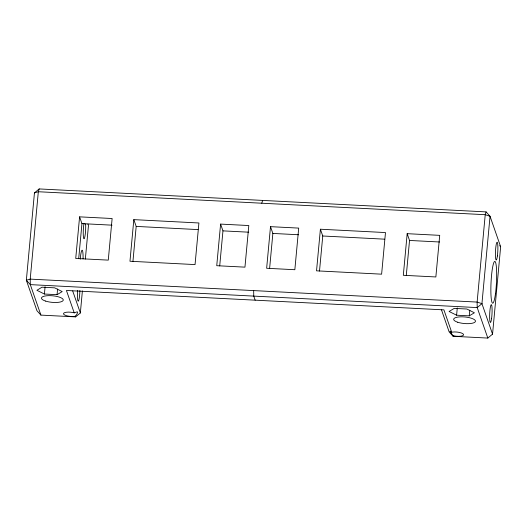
<?xml version="1.0" encoding="UTF-8"?>
<svg xmlns="http://www.w3.org/2000/svg" width="527" height="527" viewBox="0 0 527 527"><rect width="100%" height="100%" fill="white"/><g stroke="black" fill="none" stroke-linecap="round" stroke-linejoin="round"><path stroke-width="0.79" d="M441.488 309.883L449.156 331.905L453.108 336.285L487.818 338.07L492.547 334.131L500.65 246.755L490.044 216.274L486.085 211.894L39.182 188.929L34.453 192.869L26.35 280.245L36.956 310.726L40.915 315.106L75.624 316.892L80.348 312.952L82.396 290.904M44.413 294.033L36.897 290.291L42.028 287.195L54.676 287.841L62.193 291.589L57.061 294.685L44.413 294.033L45.085 286.754M57.061 294.685L57.588 289.02M79.59 216.847L75.73 258.461L108.272 260.127L112.132 218.521L79.59 216.847L81.948 223.626L78.694 258.704M85.348 259.06L88.457 225.576L87.923 224.061M133.825 219.634L129.965 261.247L195.049 264.587L198.91 222.98L133.825 219.634L136.183 226.412L132.929 261.491M220.602 224.094L216.742 265.7L244.95 267.149L248.81 225.543L220.602 224.094L222.961 230.866L219.706 265.951M270.503 226.656L266.642 268.269L294.843 269.719L298.704 228.105L270.503 226.656L272.861 233.435L269.607 268.513M320.396 229.219L316.536 270.832L381.62 274.172L385.481 232.565L320.396 229.219L322.755 235.997L319.5 271.076M407.173 233.678L403.32 275.292L435.855 276.958L439.716 235.352L407.173 233.678L409.532 240.457L406.277 275.535M456.606 315.212L449.09 311.47L454.228 308.374L466.876 309.02L474.392 312.768L469.254 315.864L456.606 315.212L457.284 307.933M469.254 315.864L469.781 310.199M39.182 188.929L38.326 191.736L30.217 279.112L30.302 284.626L40.915 315.106M261.774 203.218L262.637 200.412M486.085 211.894L485.229 214.7L477.126 302.076L477.212 307.59L487.818 338.07M75.381 316.193L76.995 314.085L77.634 312.162L77.179 311.813L74.215 312.854L73.279 312.603A7.009 2.108 5.3 0 0 63.517 313.94A7.009 2.108 5.3 0 0 74.584 316.352L75.381 316.193L75.624 316.892M34.453 192.869L38.326 191.736L485.229 214.7L490.044 216.274L481.935 303.651L492.547 334.131M451.705 332.247L452.495 332.082A7.009 2.108 5.3 0 1 463.562 334.493A7.009 2.108 5.3 0 1 453.806 335.837L452.864 335.587L449.913 331.285L450.381 331.14L451.705 332.247L443.912 309.869L66.428 290.476L74.215 312.854M81.948 223.626L112.047 225.167M136.183 226.412L198.014 229.588M222.961 230.866L248.744 232.19M272.861 233.435L298.644 234.759M322.755 235.997L384.585 239.172M409.532 240.457L439.637 241.998M499.662 245.661L500.65 246.755M452.864 335.587L453.108 336.285M255.173 300.173L253.757 296.108L253.671 290.594M72.68 290.93L80.348 312.952M80.275 259.139A10.955 1.416 -87.1 0 1 82.107 250.2A10.955 1.416 -87.1 0 1 83.075 258.869M79.893 290.509A8.873 1.146 -87.1 0 1 78.22 301.207A8.873 1.146 -87.1 0 1 77.66 290.344M85.624 224.008A8.873 1.146 -87.1 0 1 84.9 236.518A8.873 1.146 -87.1 0 1 83.312 235.859A8.873 1.146 -87.1 0 1 84.03 223.343M481.935 303.651L477.212 307.59L30.302 284.626L26.35 280.245L30.217 279.112L477.126 302.076L481.935 303.651M495.466 293.704A20.922 2.707 -87.1 0 0 494.965 261.451A20.922 2.707 -87.1 0 0 490.874 291.793A20.922 2.707 -87.1 0 0 495.466 293.704M457.732 322.247A10.955 3.294 5.3 0 0 475.354 321.661A10.955 3.294 5.3 0 0 460.624 316.832A10.955 3.294 5.3 0 0 457.732 322.247M497.383 255.938A8.873 1.146 -87.1 0 0 497.172 242.262A8.873 1.146 -87.1 0 0 495.433 255.127A8.873 1.146 -87.1 0 0 497.383 255.938M491.592 318.354A8.873 1.146 -87.1 0 0 491.381 304.672A8.873 1.146 -87.1 0 0 489.642 317.537A8.873 1.146 -87.1 0 0 491.592 318.354M45.539 301.069A10.955 3.294 5.3 0 0 63.154 300.482A10.955 3.294 5.3 0 0 48.425 295.654A10.955 3.294 5.3 0 0 45.539 301.069"/></g></svg>
